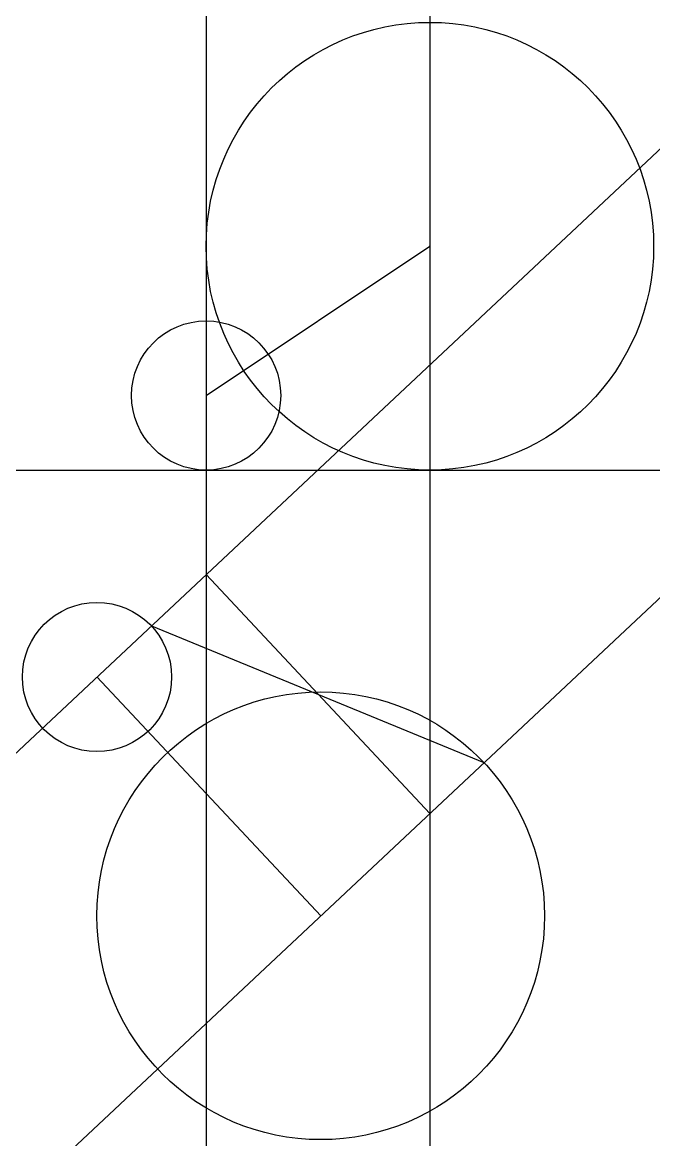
# Model space of a CAD drawing. Header units: inches. Extents: x -17.3 to 25, y -42.9 to 32.
import ezdxf

# ---------------------------------------------------------------- set-up
doc = ezdxf.new("R2010")
doc.units = ezdxf.units.IN
doc.header["$MEASUREMENT"] = 0

msp = doc.modelspace()

# ---------------------------------------------------------------- linework, layer by layer
for p, q in [((-5, 7), (10, 17)), ((-5, -5), (10, -21)), ((-8.67, -8.441), (13.625, -17.602)), ((-12.318, -11.861), (2.682, -27.861))]:
    msp.add_line(p, q)
at = {"color": 5, "transparency": 33554559}
for p, direction in [((-5, 7), (0, -1)), ((10, 17), (0, -1)), ((-5, -5), (-0.729537, -0.683941)), ((-5, 2), (1, 0)), ((10, -21), (-0.729537, -0.683941))]:
    msp.add_xline(p, direction, dxfattribs=at)
for centre, radius in [((10, 17), 15), ((-5, 7), 5), ((-12.318, -11.861), 5), ((2.682, -27.861), 15)]:
    msp.add_circle(centre, radius)
msp.add_point((10, 17))

doc.saveas('drawing.dxf')
